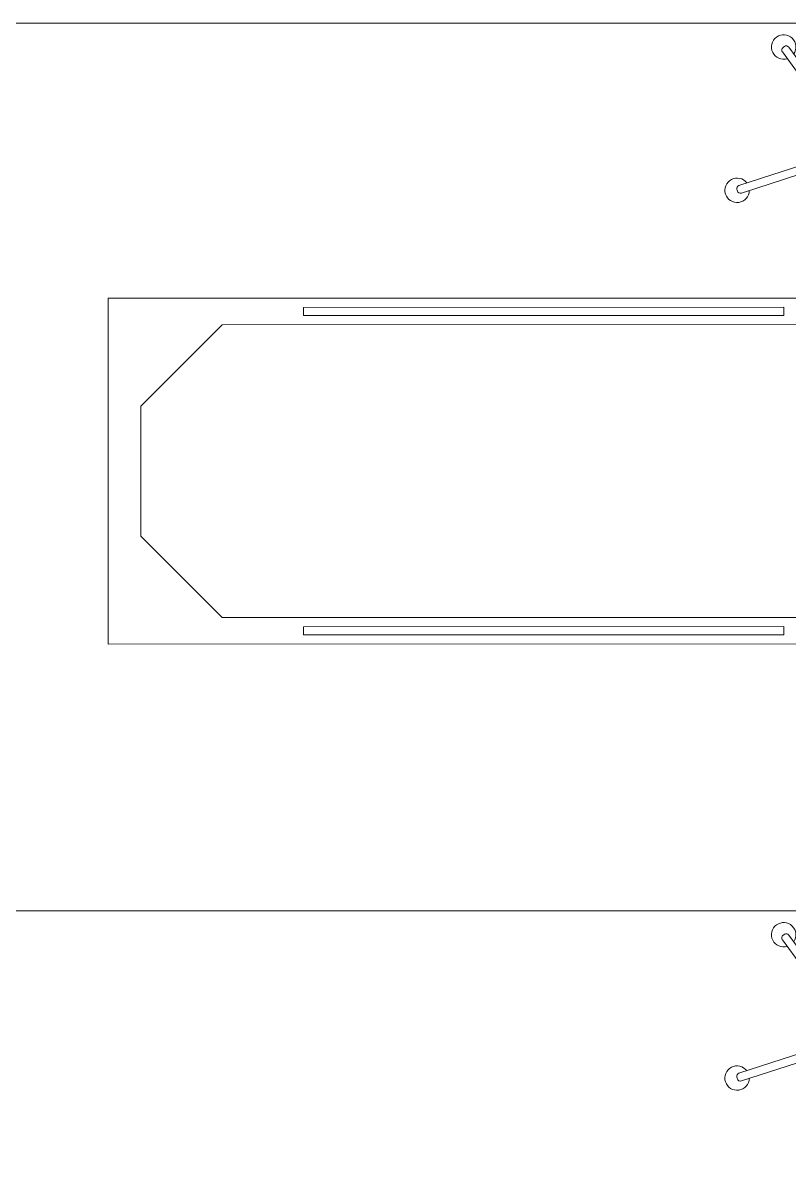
# Model space of a CAD drawing. Header units: millimetres. Extents: x 26027 to 581921, y 7230 to 233891.
# Drawn here: x 492492 to 494373, y 195513 to 198353 of the extents above; entities that cross this region are included whole.
import ezdxf

# ---------------------------------------------------------------- set-up
doc = ezdxf.new("R2010")
doc.units = ezdxf.units.MM
doc.header["$LTSCALE"] = 5
doc.layers.get('0').update_dxf_attribs({"color": 252})
doc.layers.add('Medical Equipment and Furniture', color=252, linetype='Continuous', lineweight=0)
doc.layers.add('Medical Equipment and Furniture1', color=252, linetype='Continuous', lineweight=5)

# ---------------------------------------------------------------- blocks, each defined once
blk = doc.blocks.new('HF16786E-P')
at = {"layer": 'Medical Equipment and Furniture1'}
for p, q in [((0, 0.425), (-2.14, 0.425)), ((-2.14, 0.425), (-2.14, -0.425)), ((-0.48, 0.4025), (-1.66, 0.4025)), ((-1.66, 0.3825), (-1.66, 0.4025)), ((-0.48, 0.3825), (-0.48, 0.4025)), ((-0.48, 0.3825), (-1.66, 0.3825)), ((-1.86, 0.36), (-2.06, 0.16)), ((-0.28, 0.36), (-1.86, 0.36)), ((-2.06, 0.16), (-2.06, -0.16)), ((-2.06, -0.16), (-1.86, -0.36)), ((-1.86, -0.36), (-0.28, -0.36)), ((-0.48, -0.3825), (-1.66, -0.3825)), ((-1.66, -0.3825), (-1.66, -0.4025)), ((-0.48, -0.3825), (-0.48, -0.4025)), ((-2.14, -0.425), (0, -0.425)), ((-0.48, -0.4025), (-1.66, -0.4025))]:
    blk.add_line(p, q, dxfattribs=at)
for points in [[(-0.48, 0.3825), (-0.48, 0.3825), (-0.48, 0.3825), (-0.48, 0.3825), (-0.48, 0.3825), (-0.48, 0.3825), (-0.48, 0.3825), (-0.48, 0.3825), (-0.48, 0.3825), (-0.48, 0.3825), (-0.48, 0.3825), (-0.48, 0.3825), (-0.48, 0.3825), (-0.48, 0.3825), (-0.48, 0.3825), (-0.48, 0.3825), (-0.48, 0.3825), (-0.48, 0.3825), (-0.48, 0.3825), (-0.48, 0.3825), (-0.48, 0.3825), (-0.48, 0.3825), (-0.48, 0.3825), (-0.48, 0.3825), (-0.48, 0.3825), (-0.48, 0.3825), (-0.48, 0.3825), (-0.48, 0.3825), (-0.48, 0.3825), (-0.48, 0.3825), (-0.48, 0.3825), (-0.48, 0.3825), (-0.48, 0.3825), (-0.48, 0.3825), (-0.48, 0.3825), (-0.48, 0.3825), (-0.48, 0.3825), (-0.48, 0.3825), (-0.48, 0.3825), (-0.48, 0.3825), (-0.48, 0.3825), (-0.48, 0.3825), (-0.48, 0.3825), (-0.48, 0.3825), (-0.48, 0.3825), (-0.48, 0.3825), (-0.48, 0.3825), (-0.48, 0.3825), (-0.48, 0.3825), (-0.48, 0.3825), (-0.48, 0.3825), (-0.48, 0.3825), (-0.48, 0.3825), (-0.48, 0.3825), (-0.48, 0.3825), (-0.48, 0.3825), (-0.48, 0.3825), (-0.48, 0.3825), (-0.48, 0.3825), (-0.48, 0.3825), (-0.48, 0.3825), (-0.48, 0.3825), (-0.48, 0.3825), (-0.48, 0.3825), (-0.48, 0.3825), (-0.48, 0.3825), (-0.48, 0.3825), (-0.48, 0.3825), (-0.48, 0.3825), (-0.48, 0.3825), (-0.48, 0.3825), (-0.48, 0.3825), (-0.48, 0.3825), (-0.48, 0.3825), (-0.48, 0.3825), (-0.48, 0.3825), (-0.48, 0.3825), (-0.48, 0.3825), (-0.48, 0.3825), (-0.48, 0.3825), (-0.48, 0.3825), (-0.48, 0.3825), (-0.48, 0.3825), (-0.48, 0.3825), (-0.48, 0.3825), (-0.48, 0.3825), (-0.48, 0.3825), (-0.48, 0.3825), (-0.48, 0.3825), (-0.48, 0.3825), (-0.48, 0.3825), (-0.48, 0.3825), (-0.48, 0.3825), (-0.48, 0.3825), (-0.48, 0.3825), (-0.48, 0.3825), (-0.48, 0.3825), (-0.48, 0.3825), (-0.48, 0.3825), (-0.48, 0.3825), (-0.48, 0.3825), (-0.48, 0.3825), (-0.48, 0.3825), (-0.48, 0.3825), (-0.48, 0.3825), (-0.48, 0.3825), (-0.48, 0.3825), (-0.48, 0.3825), (-0.48, 0.3825), (-0.48, 0.3825), (-0.48, 0.3825), (-0.48, 0.3825), (-0.48, 0.3825), (-0.48, 0.3825), (-0.48, 0.3825), (-0.48, 0.3825), (-0.48, 0.3825), (-0.48, 0.3825), (-0.48, 0.3825), (-0.48, 0.3825), (-0.48, 0.3825), (-0.48, 0.3825), (-0.48, 0.3825), (-0.48, 0.3825), (-0.48, 0.3825), (-0.48, 0.3825), (-0.48, 0.3825), (-0.48, 0.3825), (-0.48, 0.3825), (-0.48, 0.3825), (-0.48, 0.3825), (-0.48, 0.3825), (-0.48, 0.3825), (-0.48, 0.3825), (-0.48, 0.3825), (-0.48, 0.3825), (-0.48, 0.3825), (-0.48, 0.3825), (-0.48, 0.3825), (-0.48, 0.3825), (-0.48, 0.3825), (-0.48, 0.3825), (-0.48, 0.3825), (-0.48, 0.3825), (-0.48, 0.3825), (-0.48, 0.3825), (-0.48, 0.3825), (-0.48, 0.3825), (-0.48, 0.3825), (-0.48, 0.3825), (-0.48, 0.3825), (-0.48, 0.3825), (-0.48, 0.3825), (-0.48, 0.3825), (-0.48, 0.3825), (-0.48, 0.3825), (-0.48, 0.3825), (-0.48, 0.3825), (-0.48, 0.3825), (-0.48, 0.3825), (-0.48, 0.3825), (-0.48, 0.3825), (-0.48, 0.3825), (-0.48, 0.3825), (-0.48, 0.3825), (-0.48, 0.3825), (-0.48, 0.3825), (-0.48, 0.3825), (-0.48, 0.3825), (-0.48, 0.3825), (-0.48, 0.3825), (-0.48, 0.3825), (-0.48, 0.3825), (-0.48, 0.3825), (-0.48, 0.3825), (-0.48, 0.3825), (-0.48, 0.3825), (-0.48, 0.3825), (-0.48, 0.3825), (-0.48, 0.3825), (-0.48, 0.3825), (-0.48, 0.3825), (-0.48, 0.3825), (-0.48, 0.3825), (-0.48, 0.3825), (-0.48, 0.3825), (-0.48, 0.3825), (-0.48, 0.3825), (-0.48, 0.3825), (-0.48, 0.3825), (-0.48, 0.3825), (-0.48, 0.3825), (-0.48, 0.3825), (-0.48, 0.3825), (-0.48, 0.3825), (-0.48, 0.3825), (-0.48, 0.3825), (-0.48, 0.3825), (-0.48, 0.3825), (-0.48, 0.3825), (-0.48, 0.3825), (-0.48, 0.3825), (-0.48, 0.3825), (-0.48, 0.3825), (-0.48, 0.3825), (-0.48, 0.3825), (-0.48, 0.3825), (-0.48, 0.3825), (-0.48, 0.3825), (-0.48, 0.3825), (-0.48, 0.3825), (-0.48, 0.3825), (-0.48, 0.3825), (-0.48, 0.3825), (-0.48, 0.3825), (-0.48, 0.3825), (-0.48, 0.3825), (-0.48, 0.3825), (-0.48, 0.3825)], [(-0.48, 0.3825), (-0.48, 0.3825), (-0.48, 0.3825), (-0.48, 0.3825), (-0.48, 0.3825), (-0.48, 0.3825), (-0.48, 0.3825), (-0.48, 0.3825), (-0.48, 0.3825), (-0.48, 0.3825), (-0.48, 0.3825), (-0.48, 0.3825), (-0.48, 0.3825), (-0.48, 0.3825), (-0.48, 0.3825), (-0.48, 0.3825), (-0.48, 0.3825), (-0.48, 0.3825), (-0.48, 0.3825), (-0.48, 0.3825), (-0.48, 0.3825), (-0.48, 0.3825), (-0.48, 0.3825), (-0.48, 0.3825), (-0.48, 0.3825), (-0.48, 0.3825), (-0.48, 0.3825), (-0.48, 0.3825), (-0.48, 0.3825), (-0.48, 0.3825), (-0.48, 0.3825), (-0.48, 0.3825), (-0.48, 0.3825), (-0.48, 0.3825), (-0.48, 0.3825), (-0.48, 0.3825), (-0.48, 0.3825), (-0.48, 0.3825), (-0.48, 0.3825), (-0.48, 0.3825), (-0.48, 0.3825), (-0.48, 0.3825), (-0.48, 0.3825), (-0.48, 0.3825), (-0.48, 0.3825), (-0.48, 0.3825), (-0.48, 0.3825), (-0.48, 0.3825), (-0.48, 0.3825), (-0.48, 0.3825), (-0.48, 0.3825), (-0.48, 0.3825), (-0.48, 0.3825), (-0.48, 0.3825), (-0.48, 0.3825), (-0.48, 0.3825), (-0.48, 0.3825), (-0.48, 0.3825), (-0.48, 0.3825), (-0.48, 0.3825), (-0.48, 0.3825), (-0.48, 0.3825), (-0.48, 0.3825), (-0.48, 0.3825), (-0.48, 0.3825), (-0.48, 0.3825), (-0.48, 0.3825), (-0.48, 0.3825), (-0.48, 0.3825), (-0.48, 0.3825), (-0.48, 0.3825), (-0.48, 0.3825), (-0.48, 0.3825), (-0.48, 0.3825), (-0.48, 0.3825), (-0.48, 0.3825), (-0.48, 0.3825), (-0.48, 0.3825), (-0.48, 0.3825), (-0.48, 0.3825), (-0.48, 0.3825), (-0.48, 0.3825), (-0.48, 0.3825), (-0.48, 0.3825), (-0.48, 0.3825), (-0.48, 0.3825), (-0.48, 0.3825), (-0.48, 0.3825), (-0.48, 0.3825), (-0.48, 0.3825), (-0.48, 0.3825), (-0.48, 0.3825), (-0.48, 0.3825), (-0.48, 0.3825), (-0.48, 0.3825), (-0.48, 0.3825), (-0.48, 0.3825), (-0.48, 0.3825), (-0.48, 0.3825), (-0.48, 0.3825), (-0.48, 0.3825), (-0.48, 0.3825), (-0.48, 0.3825), (-0.48, 0.3825), (-0.48, 0.3825), (-0.48, 0.3825), (-0.48, 0.3825), (-0.48, 0.3825), (-0.48, 0.3825), (-0.48, 0.3825), (-0.48, 0.3825), (-0.48, 0.3825), (-0.48, 0.3825), (-0.48, 0.3825), (-0.48, 0.3825), (-0.48, 0.3825), (-0.48, 0.3825), (-0.48, 0.3825), (-0.48, 0.3825), (-0.48, 0.3825), (-0.48, 0.3825), (-0.48, 0.3825), (-0.48, 0.3825), (-0.48, 0.3825), (-0.48, 0.3825), (-0.48, 0.3825), (-0.48, 0.3825), (-0.48, 0.3825), (-0.48, 0.3825), (-0.48, 0.3825), (-0.48, 0.3825), (-0.48, 0.3825), (-0.48, 0.3825), (-0.48, 0.3825), (-0.48, 0.3825), (-0.48, 0.3825), (-0.48, 0.3825), (-0.48, 0.3825), (-0.48, 0.3825), (-0.48, 0.3825), (-0.48, 0.3825), (-0.48, 0.3825), (-0.48, 0.3825), (-0.48, 0.3825), (-0.48, 0.3825), (-0.48, 0.3825), (-0.48, 0.3825), (-0.48, 0.3825), (-0.48, 0.3825), (-0.48, 0.3825), (-0.48, 0.3825), (-0.48, 0.3825), (-0.48, 0.3825), (-0.48, 0.3825), (-0.48, 0.3825), (-0.48, 0.3825), (-0.48, 0.3825), (-0.48, 0.3825), (-0.48, 0.3825), (-0.48, 0.3825), (-0.48, 0.3825), (-0.48, 0.3825), (-0.48, 0.3825), (-0.48, 0.3825), (-0.48, 0.3825), (-0.48, 0.3825), (-0.48, 0.3825), (-0.48, 0.3825), (-0.48, 0.3825), (-0.48, 0.3825), (-0.48, 0.3825), (-0.48, 0.3825), (-0.48, 0.3825), (-0.48, 0.3825), (-0.48, 0.3825), (-0.48, 0.3825), (-0.48, 0.3825), (-0.48, 0.3825), (-0.48, 0.3825), (-0.48, 0.3825), (-0.48, 0.3825), (-0.48, 0.3825), (-0.48, 0.3825), (-0.48, 0.3825), (-0.48, 0.3825), (-0.48, 0.3825), (-0.48, 0.3825), (-0.48, 0.3825), (-0.48, 0.3825), (-0.48, 0.3825), (-0.48, 0.3825), (-0.48, 0.3825), (-0.48, 0.3825), (-0.48, 0.3825), (-0.48, 0.3825), (-0.48, 0.3825), (-0.48, 0.3825), (-0.48, 0.3825), (-0.48, 0.3825), (-0.48, 0.3825), (-0.48, 0.3825), (-0.48, 0.3825), (-0.48, 0.3825), (-0.48, 0.3825), (-0.48, 0.3825), (-0.48, 0.3825), (-0.48, 0.3825), (-0.48, 0.3825), (-0.48, 0.3825), (-0.48, 0.3825), (-0.48, 0.3825), (-0.48, 0.3825), (-0.48, 0.3825), (-0.48, 0.3825)], [(-0.48, 0.3825), (-0.48, 0.3825), (-0.48, 0.3825), (-0.48, 0.3825), (-0.48, 0.3825), (-0.48, 0.3825), (-0.48, 0.3825), (-0.48, 0.3825), (-0.48, 0.3825), (-0.48, 0.3825), (-0.48, 0.3825), (-0.48, 0.3825), (-0.48, 0.3825), (-0.48, 0.3825), (-0.48, 0.3825), (-0.48, 0.3825), (-0.48, 0.3825), (-0.48, 0.3825), (-0.48, 0.3825), (-0.48, 0.3825), (-0.48, 0.3825), (-0.48, 0.3825), (-0.48, 0.3825), (-0.48, 0.3825), (-0.48, 0.3825), (-0.48, 0.3825), (-0.48, 0.3825), (-0.48, 0.3825), (-0.48, 0.3825), (-0.48, 0.3825), (-0.48, 0.3825), (-0.48, 0.3825), (-0.48, 0.3825), (-0.48, 0.3825), (-0.48, 0.3825), (-0.48, 0.3825), (-0.48, 0.3825), (-0.48, 0.3825), (-0.48, 0.3825), (-0.48, 0.3825), (-0.48, 0.3825), (-0.48, 0.3825), (-0.48, 0.3825), (-0.48, 0.3825), (-0.48, 0.3825), (-0.48, 0.3825), (-0.48, 0.3825), (-0.48, 0.3825), (-0.48, 0.3825), (-0.48, 0.3825), (-0.48, 0.3825), (-0.48, 0.3825), (-0.48, 0.3825), (-0.48, 0.3825), (-0.48, 0.3825), (-0.48, 0.3825), (-0.48, 0.3825), (-0.48, 0.3825), (-0.48, 0.3825), (-0.48, 0.3825), (-0.48, 0.3825), (-0.48, 0.3825), (-0.48, 0.3825), (-0.48, 0.3825), (-0.48, 0.3825), (-0.48, 0.3825), (-0.48, 0.3825), (-0.48, 0.3825), (-0.48, 0.3825), (-0.48, 0.3825), (-0.48, 0.3825), (-0.48, 0.3825), (-0.48, 0.3825), (-0.48, 0.3825), (-0.48, 0.3825), (-0.48, 0.3825), (-0.48, 0.3825), (-0.48, 0.3825), (-0.48, 0.3825), (-0.48, 0.3825), (-0.48, 0.3825), (-0.48, 0.3825), (-0.48, 0.3825), (-0.48, 0.3825), (-0.48, 0.3825), (-0.48, 0.3825), (-0.48, 0.3825), (-0.48, 0.3825), (-0.48, 0.3825), (-0.48, 0.3825), (-0.48, 0.3825), (-0.48, 0.3825), (-0.48, 0.3825), (-0.48, 0.3825), (-0.48, 0.3825), (-0.48, 0.3825), (-0.48, 0.3825), (-0.48, 0.3825), (-0.48, 0.3825), (-0.48, 0.3825), (-0.48, 0.3825), (-0.48, 0.3825), (-0.48, 0.3825), (-0.48, 0.3825), (-0.48, 0.3825), (-0.48, 0.3825), (-0.48, 0.3825), (-0.48, 0.3825), (-0.48, 0.3825), (-0.48, 0.3825), (-0.48, 0.3825), (-0.48, 0.3825), (-0.48, 0.3825), (-0.48, 0.3825), (-0.48, 0.3825), (-0.48, 0.3825), (-0.48, 0.3825), (-0.48, 0.3825), (-0.48, 0.3825), (-0.48, 0.3825), (-0.48, 0.3825), (-0.48, 0.3825), (-0.48, 0.3825), (-0.48, 0.3825), (-0.48, 0.3825), (-0.48, 0.3825), (-0.48, 0.3825), (-0.48, 0.3825), (-0.48, 0.3825), (-0.48, 0.3825), (-0.48, 0.3825), (-0.48, 0.3825), (-0.48, 0.3825), (-0.48, 0.3825), (-0.48, 0.3825), (-0.48, 0.3825), (-0.48, 0.3825), (-0.48, 0.3825), (-0.48, 0.3825), (-0.48, 0.3825), (-0.48, 0.3825), (-0.48, 0.3825), (-0.48, 0.3825), (-0.48, 0.3825), (-0.48, 0.3825), (-0.48, 0.3825), (-0.48, 0.3825), (-0.48, 0.3825), (-0.48, 0.3825), (-0.48, 0.3825), (-0.48, 0.3825), (-0.48, 0.3825), (-0.48, 0.3825), (-0.48, 0.3825), (-0.48, 0.3825), (-0.48, 0.3825), (-0.48, 0.3825), (-0.48, 0.3825), (-0.48, 0.3825), (-0.48, 0.3825), (-0.48, 0.3825), (-0.48, 0.3825), (-0.48, 0.3825), (-0.48, 0.3825), (-0.48, 0.3825), (-0.48, 0.3825), (-0.48, 0.3825), (-0.48, 0.3825), (-0.48, 0.3825), (-0.48, 0.3825), (-0.48, 0.3825), (-0.48, 0.3825), (-0.48, 0.3825), (-0.48, 0.3825), (-0.48, 0.3825), (-0.48, 0.3825), (-0.48, 0.3825), (-0.48, 0.3825), (-0.48, 0.3825), (-0.48, 0.3825), (-0.48, 0.3825), (-0.48, 0.3825), (-0.48, 0.3825), (-0.48, 0.3825), (-0.48, 0.3825), (-0.48, 0.3825), (-0.48, 0.3825), (-0.48, 0.3825), (-0.48, 0.3825), (-0.48, 0.3825), (-0.48, 0.3825), (-0.48, 0.3825), (-0.48, 0.3825), (-0.48, 0.3825), (-0.48, 0.3825), (-0.48, 0.3825), (-0.48, 0.3825), (-0.48, 0.3825), (-0.48, 0.3825), (-0.48, 0.3825), (-0.48, 0.3825), (-0.48, 0.3825), (-0.48, 0.3825), (-0.48, 0.3825), (-0.48, 0.3825), (-0.48, 0.3825), (-0.48, 0.3825), (-0.48, 0.3825), (-0.48, 0.3825), (-0.48, 0.3825), (-0.48, 0.3825), (-0.48, 0.3825), (-0.48, 0.3825), (-0.48, 0.3825), (-0.48, 0.3825), (-0.48, 0.3825), (-0.48, 0.3825), (-0.48, 0.3825), (-0.48, 0.3825), (-0.48, 0.3825), (-0.48, 0.3825), (-0.48, 0.3825), (-0.48, 0.3825), (-0.48, 0.3825), (-0.48, 0.3825), (-0.48, 0.3825), (-0.48, 0.3825), (-0.48, 0.3825), (-0.48, 0.3825), (-0.48, 0.3825), (-0.48, 0.3825), (-0.48, 0.3825), (-0.48, 0.3825), (-0.48, 0.3825), (-0.48, 0.3825), (-0.48, 0.3825), (-0.48, 0.3825), (-0.48, 0.3825), (-0.48, 0.3825), (-0.48, 0.3825), (-0.48, 0.3825), (-0.48, 0.3825), (-0.48, 0.3825), (-0.48, 0.3825), (-0.48, 0.3825), (-0.48, 0.3825), (-0.48, 0.3825), (-0.48, 0.3825), (-0.48, 0.3825), (-0.48, 0.3825), (-0.48, 0.3825), (-0.48, 0.3825), (-0.48, 0.3825), (-0.48, 0.3825), (-0.48, 0.3825), (-0.48, 0.3825), (-0.48, 0.3825), (-0.48, 0.3825), (-0.48, 0.3825), (-0.48, 0.3825), (-0.48, 0.3825), (-0.48, 0.3825), (-0.48, 0.3825), (-0.48, 0.3825), (-0.48, 0.3825), (-0.48, 0.3825), (-0.48, 0.3825), (-0.48, 0.3825), (-0.48, 0.3825), (-0.48, 0.3825), (-0.48, 0.3825), (-0.48, 0.3825), (-0.48, 0.3825), (-0.48, 0.3825), (-0.48, 0.3825), (-0.48, 0.3825), (-0.48, 0.3825)]]:
    blk.add_lwpolyline(points, close=True, dxfattribs=at)
for points in [[(-0.48, 0.3825), (-0.48, 0.3825), (-0.48, 0.3825), (-0.48, 0.3825), (-0.48, 0.3825), (-0.48, 0.3825), (-0.48, 0.3825), (-0.48, 0.3825)], [(-0.48, 0.3825), (-0.48, 0.3825), (-0.48, 0.3825), (-0.48, 0.3825), (-0.48, 0.3825), (-0.48, 0.3825), (-0.48, 0.3825), (-0.48, 0.3825), (-0.48, 0.3825), (-0.48, 0.3825), (-0.48, 0.3825), (-0.48, 0.3825), (-0.48, 0.3825), (-0.48, 0.3825), (-0.48, 0.3825), (-0.48, 0.3825), (-0.48, 0.3825), (-0.48, 0.3825), (-0.48, 0.3825), (-0.48, 0.3825), (-0.48, 0.3825), (-0.48, 0.3825), (-0.48, 0.3825), (-0.48, 0.3825), (-0.48, 0.3825), (-0.48, 0.3825), (-0.48, 0.3825), (-0.48, 0.3825), (-0.48, 0.3825), (-0.48, 0.3825), (-0.48, 0.3825), (-0.48, 0.3825), (-0.48, 0.3825), (-0.48, 0.3825), (-0.48, 0.3825), (-0.48, 0.3825), (-0.48, 0.3825), (-0.48, 0.3825), (-0.48, 0.3825), (-0.48, 0.3825), (-0.48, 0.3825), (-0.48, 0.3825), (-0.48, 0.3825), (-0.48, 0.3825), (-0.48, 0.3825), (-0.48, 0.3825), (-0.48, 0.3825), (-0.48, 0.3825), (-0.48, 0.3825), (-0.48, 0.3825), (-0.48, 0.3825), (-0.48, 0.3825), (-0.48, 0.3825), (-0.48, 0.3825), (-0.48, 0.3825), (-0.48, 0.3825), (-0.48, 0.3825), (-0.48, 0.3825), (-0.48, 0.3825), (-0.48, 0.3825), (-0.48, 0.3825), (-0.48, 0.3825), (-0.48, 0.3825), (-0.48, 0.3825), (-0.48, 0.3825), (-0.48, 0.3825), (-0.48, 0.3825), (-0.48, 0.3825), (-0.48, 0.3825), (-0.48, 0.3825), (-0.48, 0.3825), (-0.48, 0.3825), (-0.48, 0.3825), (-0.48, 0.3825), (-0.48, 0.3825), (-0.48, 0.3825), (-0.48, 0.3825), (-0.48, 0.3825), (-0.48, 0.3825), (-0.48, 0.3825), (-0.48, 0.3825), (-0.48, 0.3825), (-0.48, 0.3825), (-0.48, 0.3825), (-0.48, 0.3825), (-0.48, 0.3825), (-0.48, 0.3825), (-0.48, 0.3825), (-0.48, 0.3825), (-0.48, 0.3825), (-0.48, 0.3825), (-0.48, 0.3825), (-0.48, 0.3825), (-0.48, 0.3825), (-0.48, 0.3825), (-0.48, 0.3825), (-0.48, 0.3825), (-0.48, 0.3825), (-0.48, 0.3825), (-0.48, 0.3825), (-0.48, 0.3825), (-0.48, 0.3825), (-0.48, 0.3825), (-0.48, 0.3825), (-0.48, 0.3825), (-0.48, 0.3825), (-0.48, 0.3825), (-0.48, 0.3825), (-0.48, 0.3825), (-0.48, 0.3825), (-0.48, 0.3825)], [(-0.48, 0.3825), (-0.48, 0.3825), (-0.48, 0.3825), (-0.48, 0.3825), (-0.48, 0.3825), (-0.48, 0.3825), (-0.48, 0.3825), (-0.48, 0.3825), (-0.48, 0.3825), (-0.48, 0.3825), (-0.48, 0.3825), (-0.48, 0.3825), (-0.48, 0.3825), (-0.48, 0.3825), (-0.48, 0.3825), (-0.48, 0.3825), (-0.48, 0.3825)], [(-0.48, 0.3825), (-0.48, 0.3825), (-0.48, 0.3825), (-0.48, 0.3825), (-0.48, 0.3825), (-0.48, 0.3825), (-0.48, 0.3825)], [(-0.48, 0.3825), (-0.48, 0.3825), (-0.48, 0.3825), (-0.48, 0.3825), (-0.48, 0.3825), (-0.48, 0.3825), (-0.48, 0.3825), (-0.48, 0.3825), (-0.48, 0.3825), (-0.48, 0.3825), (-0.48, 0.3825), (-0.48, 0.3825)], [(-0.48, 0.3825), (-0.48, 0.3825), (-0.48, 0.3825), (-0.48, 0.3825), (-0.48, 0.3825), (-0.48, 0.3825), (-0.48, 0.3825), (-0.48, 0.3825), (-0.48, 0.3825), (-0.48, 0.3825), (-0.48, 0.3825), (-0.48, 0.3825), (-0.48, 0.3825), (-0.48, 0.3825), (-0.48, 0.3825), (-0.48, 0.3825), (-0.48, 0.3825), (-0.48, 0.3825), (-0.48, 0.3825), (-0.48, 0.3825), (-0.48, 0.3825), (-0.48, 0.3825), (-0.48, 0.3825), (-0.48, 0.3825), (-0.48, 0.3825), (-0.48, 0.3825), (-0.48, 0.3825), (-0.48, 0.3825), (-0.48, 0.3825), (-0.48, 0.3825), (-0.48, 0.3825), (-0.48, 0.3825), (-0.48, 0.3825), (-0.48, 0.3825), (-0.48, 0.3825), (-0.48, 0.3825), (-0.48, 0.3825), (-0.48, 0.3825), (-0.48, 0.3825), (-0.48, 0.3825), (-0.48, 0.3825), (-0.48, 0.3825), (-0.48, 0.3825), (-0.48, 0.3825), (-0.48, 0.3825), (-0.48, 0.3825), (-0.48, 0.3825), (-0.48, 0.3825), (-0.48, 0.3825), (-0.48, 0.3825), (-0.48, 0.3825), (-0.48, 0.3825), (-0.48, 0.3825), (-0.48, 0.3825), (-0.48, 0.3825), (-0.48, 0.3825), (-0.48, 0.3825), (-0.48, 0.3825), (-0.48, 0.3825), (-0.48, 0.3825), (-0.48, 0.3825), (-0.48, 0.3825), (-0.48, 0.3825), (-0.48, 0.3825), (-0.48, 0.3825), (-0.48, 0.3825), (-0.48, 0.3825), (-0.48, 0.3825), (-0.48, 0.3825), (-0.48, 0.3825), (-0.48, 0.3825), (-0.48, 0.3825), (-0.48, 0.3825), (-0.48, 0.3825), (-0.48, 0.3825), (-0.48, 0.3825), (-0.48, 0.3825), (-0.48, 0.3825), (-0.48, 0.3825), (-0.48, 0.3825), (-0.48, 0.3825), (-0.48, 0.3825), (-0.48, 0.3825), (-0.48, 0.3825), (-0.48, 0.3825), (-0.48, 0.3825), (-0.48, 0.3825), (-0.48, 0.3825), (-0.48, 0.3825)], [(-0.48, 0.3825), (-0.48, 0.3825), (-0.48, 0.3825), (-0.48, 0.3825), (-0.48, 0.3825), (-0.48, 0.3825), (-0.48, 0.3825), (-0.48, 0.3825), (-0.48, 0.3825), (-0.48, 0.3825), (-0.48, 0.3825), (-0.48, 0.3825), (-0.48, 0.3825), (-0.48, 0.3825), (-0.48, 0.3825), (-0.48, 0.3825), (-0.48, 0.3825), (-0.48, 0.3825), (-0.48, 0.3825), (-0.48, 0.3825), (-0.48, 0.3825), (-0.48, 0.3825), (-0.48, 0.3825), (-0.48, 0.3825), (-0.48, 0.3825), (-0.48, 0.3825), (-0.48, 0.3825), (-0.48, 0.3825), (-0.48, 0.3825), (-0.48, 0.3825), (-0.48, 0.3825), (-0.48, 0.3825), (-0.48, 0.3825), (-0.48, 0.3825), (-0.48, 0.3825), (-0.48, 0.3825), (-0.48, 0.3825), (-0.48, 0.3825), (-0.48, 0.3825), (-0.48, 0.3825), (-0.48, 0.3825), (-0.48, 0.3825), (-0.48, 0.3825), (-0.48, 0.3825), (-0.48, 0.3825), (-0.48, 0.3825), (-0.48, 0.3825), (-0.48, 0.3825), (-0.48, 0.3825), (-0.48, 0.3825), (-0.48, 0.3825), (-0.48, 0.3825), (-0.48, 0.3825), (-0.48, 0.3825)], [(-0.48, 0.3825), (-0.48, 0.3825), (-0.48, 0.3825), (-0.48, 0.3825), (-0.48, 0.3825), (-0.48, 0.3825), (-0.48, 0.3825), (-0.48, 0.3825), (-0.48, 0.3825), (-0.48, 0.3825)], [(-0.48, 0.3825), (-0.48, 0.3825), (-0.48, 0.3825), (-0.48, 0.3825), (-0.48, 0.3825), (-0.48, 0.3825), (-0.48, 0.3825), (-0.48, 0.3825), (-0.48, 0.3825), (-0.48, 0.3825)], [(-0.48, 0.3825), (-0.48, 0.3825), (-0.48, 0.3825), (-0.48, 0.3825), (-0.48, 0.3825), (-0.48, 0.3825), (-0.48, 0.3825), (-0.48, 0.3825), (-0.48, 0.3825), (-0.48, 0.3825), (-0.48, 0.3825), (-0.48, 0.3825), (-0.48, 0.3825), (-0.48, 0.3825), (-0.48, 0.3825)], [(-0.48, 0.3825), (-0.48, 0.3825), (-0.48, 0.3825), (-0.48, 0.3825), (-0.48, 0.3825), (-0.48, 0.3825), (-0.48, 0.3825), (-0.48, 0.3825), (-0.48, 0.3825), (-0.48, 0.3825)], [(-0.48, 0.3825), (-0.48, 0.3825), (-0.48, 0.3825), (-0.48, 0.3825), (-0.48, 0.3825), (-0.48, 0.3825), (-0.48, 0.3825)], [(-0.48, 0.3825), (-0.48, 0.3825), (-0.48, 0.3825), (-0.48, 0.3825), (-0.48, 0.3825), (-0.48, 0.3825), (-0.48, 0.3825), (-0.48, 0.3825), (-0.48, 0.3825), (-0.48, 0.3825)], [(-0.48, 0.3825), (-0.48, 0.3825), (-0.48, 0.3825), (-0.48, 0.3825), (-0.48, 0.3825), (-0.48, 0.3825), (-0.48, 0.3825), (-0.48, 0.3825), (-0.48, 0.3825), (-0.48, 0.3825), (-0.48, 0.3825), (-0.48, 0.3825), (-0.48, 0.3825), (-0.48, 0.3825), (-0.48, 0.3825), (-0.48, 0.3825), (-0.48, 0.3825), (-0.48, 0.3825)], [(-0.48, 0.3825), (-0.48, 0.3825), (-0.48, 0.3825), (-0.48, 0.3825), (-0.48, 0.3825), (-0.48, 0.3825), (-0.48, 0.3825), (-0.48, 0.3825), (-0.48, 0.3825)]]:
    blk.add_lwpolyline(points, dxfattribs=at)
blk = doc.blocks.new('HF12177-P')
for p, q in [((0, 0), (-0.1724, 0.2372)), ((0, 0), (0.1724, 0.2372)), ((-0.0196, -0.007), (-0.1885, 0.2255)), ((0.0196, -0.007), (0.1885, 0.2255)), ((-0.0631, -0.027), (-0.2951, -0.1024)), ((-0.12, -0.015), (-0.12, -0.019)), ((-0.112, -0.007), (0.112, -0.007)), ((-0.112, -0.027), (0.112, -0.027)), ((-0.1, -0.007), (-0.1, -0.027)), ((0.0631, -0.027), (0.2951, -0.1024)), ((0.1, -0.007), (0.1, -0.027)), ((0.12, -0.015), (0.12, -0.019)), ((-0.01, -0.0308), (-0.2889, -0.1214)), ((-0.01, -0.0308), (-0.01, -0.324)), ((0.01, -0.0308), (0.01, -0.324)), ((0.01, -0.0308), (0.2889, -0.1214))]:
    blk.add_line(p, q)
for centre, radius, start, end in [((-0.1852, 0.2378), 0.03, 325.4712, 286.5288), ((0.1852, 0.2378), 0.03, 253.4712, 214.5288), ((-0.1821, 0.2302), 0.008, 126.3733, 216), ((0, -0.017), 0.315, 125.6267, 126.3733), ((-0.1788, 0.2325), 0.008, 36, 125.6267), ((0.1788, 0.2325), 0.008, 54.3733, 144), ((0, -0.017), 0.315, 53.6267, 54.3733), ((0.1821, 0.2302), 0.008, 324, 53.6267), ((-0.112, -0.015), 0.008, 90, 180), ((-0.112, -0.019), 0.008, 180, 270), ((0.112, -0.015), 0.008, 0, 90), ((0.112, -0.019), 0.008, 270, 0), ((-0.2996, -0.1144), 0.03, 37.4712, 358.5288), ((-0.2926, -0.11), 0.008, 108, 197.6267), ((0, -0.017), 0.315, 197.6267, 198.3733), ((-0.2914, -0.1138), 0.008, 198.3733, 288)]:
    blk.add_arc(centre, radius, start, end)

msp = doc.modelspace()

# ---------------------------------------------------------------- linework, layer by layer
at = {"layer": 'Medical Equipment and Furniture'}
for p, q in [((492433.8, 198353.4, 0), (494933.8, 198353.4, 0)), ((492433.8, 196171.6, 0), (494933.8, 196171.6, 0))]:
    msp.add_line(p, q, dxfattribs=at)

# ---------------------------------------------------------------- block references
at = {"layer": 'Medical Equipment and Furniture', "extrusion": (1.39405e-12, -1.92689e-13, -1), "xscale": -1000, "yscale": 1000, "zscale": -1000, "rotation": 0.01496832471714171}
for p in [(-494545.3, 198056.9, -2.4), (-494545.3, 195875.1, -2.4)]:
    msp.add_blockref('HF12177-P', p, dxfattribs=at)
at = {"layer": 'Medical Equipment and Furniture', "lineweight": 0, "xscale": 1000, "yscale": 1000, "zscale": 1000, "rotation": 0.0149936594164208}
msp.add_blockref('HF16786E-P', (494840.7, 197252.8, 2.4), dxfattribs=at)

doc.saveas('drawing.dxf')
